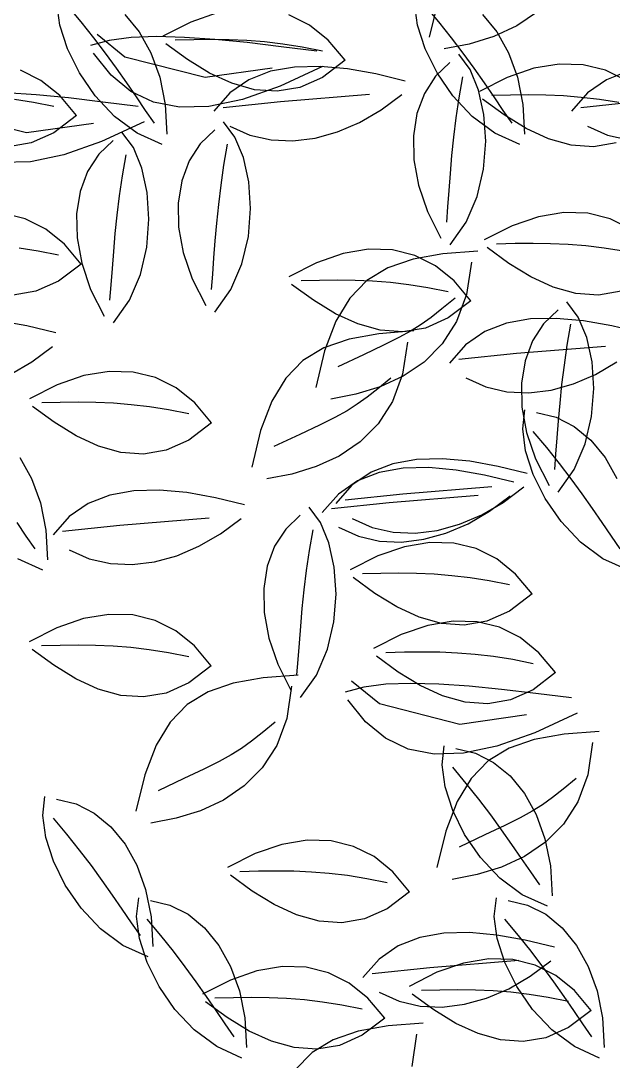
# Model space of a CAD drawing. Header units: millimetres. Extents: x 284148 to 331264, y 78716 to 101523.
# Drawn here: x 316398.7 to 316617, y 85191.4 to 85575.2 of the extents above; entities that cross this region are included whole.
import ezdxf

# ---------------------------------------------------------------- set-up
doc = ezdxf.new("R2010")
doc.units = ezdxf.units.MM

# ---------------------------------------------------------------- blocks, each defined once
blk = doc.blocks.new('A$C4D901EEA')
for p, q in [((696.17, 956.49), (695.09, 964.61)), ((698.86, 963.68), (703.88, 957.72)), ((828, 956.49), (826.92, 964.61)), ((830.69, 963.68), (835.71, 957.72)), ((835.6, 965.57), (832.29, 952.08)), ((720.15, 960.47), (725.42, 954.03)), ((754.2, 961), (744.4, 957.63)), ((788.22, 956.5), (780.61, 960.3)), ((851.98, 960.47), (857.25, 954.03)), ((872.25, 961.42), (864.56, 956.2)), ((698.98, 947.74), (696.17, 956.49)), ((703.88, 957.72), (708.54, 951.87)), ((744.4, 957.63), (734.19, 952.45)), ((795.12, 950.92), (788.22, 956.5)), ((830.81, 947.74), (828, 956.49)), ((835.71, 957.72), (840.36, 951.87)), ((864.56, 956.2), (856.08, 952.28)), ((708.54, 951.87), (712.87, 946.15)), ((720.12, 944.69), (709.88, 953.07)), ((722.51, 951.91), (714.37, 950.84)), ((731.78, 952.26), (722.51, 951.91)), ((725.42, 954.03), (729.75, 946.26)), ((742.07, 951.99), (731.78, 952.26)), ((753.25, 951.21), (742.07, 951.99)), ((840.36, 951.87), (844.69, 946.15)), ((856.08, 952.28), (847.09, 949.5)), ((857.25, 954.03), (861.57, 946.26)), ((714.37, 950.84), (707.5, 948.95)), ((743.26, 943.78), (735.25, 949.63)), ((745.54, 951.11), (738.69, 950.93)), ((752.15, 951.17), (745.54, 951.11)), ((758.64, 951.09), (752.15, 951.17)), ((765.2, 950.03), (753.25, 951.21)), ((765.1, 950.81), (758.64, 951.09)), ((771.66, 950.29), (765.1, 950.81)), ((777.79, 948.55), (765.2, 950.03)), ((778.41, 949.49), (771.66, 950.29)), ((790.92, 946.87), (777.79, 948.55)), ((785.47, 948.37), (778.41, 949.49)), ((792.95, 946.88), (785.47, 948.37)), ((801.28, 943.57), (795.12, 950.92)), ((847.09, 949.5), (837.86, 947.74)), ((703.38, 938.88), (698.98, 947.74)), ((715.03, 938.06), (708.56, 946.13)), ((712.87, 946.15), (716.9, 940.59)), ((749.72, 937.15), (720.12, 944.69)), ((729.75, 946.26), (732.98, 937.3)), ((835.21, 938.88), (830.81, 947.74)), ((847.38, 940.1), (843.19, 945.73)), ((844.69, 946.15), (848.73, 940.59)), ((861.57, 946.26), (864.81, 937.3)), ((716.9, 940.59), (720.69, 935.21)), ((751.38, 938.82), (743.26, 943.78)), ((774.38, 940.64), (749.72, 937.15)), ((782.65, 941.03), (773.82, 939.46)), ((793.04, 941.23), (777.37, 934)), ((792.16, 941.26), (782.65, 941.03)), ((802.23, 940.34), (792.16, 941.26)), ((801.28, 943.57), (792.95, 937.24)), ((812.7, 938.48), (802.23, 940.34)), ((839.96, 942.74), (834.6, 937.63)), ((848.73, 940.59), (852.52, 935.21)), ((870.89, 940.57), (861.08, 937.2)), ((880.23, 942.13), (870.89, 940.57)), ((889.06, 941.89), (880.23, 942.13)), ((897.3, 939.87), (889.06, 941.89)), ((689.22, 936.06), (681.61, 939.87)), ((709.22, 930.4), (703.38, 938.88)), ((722.37, 932), (715.03, 938.06)), ((732.98, 937.3), (734.99, 927.27)), ((759.61, 935.03), (751.38, 938.82)), ((765.83, 936.36), (758.8, 931.51)), ((773.82, 939.46), (765.83, 936.36)), ((792.95, 937.24), (784.59, 933.51)), ((823.45, 935.86), (812.7, 938.48)), ((834.6, 937.63), (830.53, 931.3)), ((841.05, 930.4), (835.21, 938.88)), ((844.59, 937.4), (843.24, 929.72)), ((850.53, 932.54), (847.38, 940.1)), ((861.08, 937.2), (850.87, 932.02)), ((864.81, 937.3), (866.81, 927.27)), ((897.66, 936.36), (890.63, 931.51)), ((904.9, 936.06), (897.3, 939.87)), ((905.65, 939.46), (897.66, 936.36)), ((696.12, 930.48), (689.22, 936.06)), ((720.69, 935.21), (724.27, 930.02)), ((767.9, 932.69), (759.61, 935.03)), ((777.37, 934), (763.45, 929.11)), ((776.23, 932.09), (767.9, 932.69)), ((784.59, 933.51), (776.23, 932.09)), ((852.49, 923.56), (850.53, 932.54)), ((852.52, 935.21), (856.1, 930.02)), ((687.42, 930.81), (676.24, 931.58)), ((686.47, 927.93), (679.41, 929.06)), ((699.37, 929.62), (687.42, 930.81)), ((702.27, 923.14), (696.12, 930.48)), ((711.97, 928.14), (699.37, 929.62)), ((716.35, 922.83), (709.22, 930.4)), ((730.74, 928.03), (722.37, 932)), ((724.27, 930.02), (727.67, 925.06)), ((763.45, 929.11), (751.13, 926.53)), ((758.8, 931.51), (752.88, 924.74)), ((810.36, 930.93), (777.54, 928.23)), ((814.57, 925.2), (822.18, 930.88)), ((830.53, 931.3), (827.79, 923.93)), ((848.18, 922.83), (841.05, 930.4)), ((843.24, 929.72), (842.16, 922.32)), ((859.94, 923.35), (851.93, 929.2)), ((862.23, 930.67), (855.38, 930.49)), ((856.1, 930.02), (859.5, 925.06)), ((868.84, 930.74), (862.23, 930.67)), ((875.32, 930.66), (868.84, 930.74)), ((881.79, 930.38), (875.32, 930.66)), ((888.35, 929.86), (881.79, 930.38)), ((890.63, 931.51), (884.71, 924.74)), ((895.1, 929.06), (888.35, 929.86)), ((902.16, 927.93), (895.1, 929.06)), ((693.95, 926.45), (686.47, 927.93)), ((725.09, 926.47), (711.97, 928.14)), ((727.67, 925.06), (730.93, 920.34)), ((740.28, 926.18), (730.74, 928.03)), ((734.99, 927.27), (735.6, 916.3)), ((751.13, 926.53), (740.28, 926.18)), ((777.54, 928.23), (756.33, 926.04)), ((806.63, 920.59), (814.57, 925.2)), ((859.5, 925.06), (862.76, 920.34)), ((866.81, 927.27), (867.43, 916.3)), ((909.36, 928.23), (888.15, 926.04)), ((683.89, 916.74), (654.3, 924.28)), ((702.27, 923.14), (693.95, 916.81)), ((724.63, 916.67), (716.35, 922.83)), ((827.79, 923.93), (826.48, 915.71)), ((842.16, 922.32), (841.29, 915.21)), ((856.46, 916.67), (848.18, 922.83)), ((853.14, 913.68), (852.49, 923.56)), ((868.07, 918.39), (859.94, 923.35)), ((708.55, 920.23), (683.89, 916.74)), ((727.21, 920.82), (711.54, 913.59)), ((753.26, 917.87), (747.91, 912.76)), ((760.69, 915.23), (756.5, 920.86)), ((758.88, 919.27), (766.26, 915.97)), ((798.49, 917.1), (806.63, 920.59)), ((876.29, 914.6), (868.07, 918.39)), ((890.71, 919.27), (898.08, 915.97)), ((693.95, 916.81), (685.59, 913.08)), ((711.54, 913.59), (697.62, 908.71)), ((715.84, 913.97), (710.49, 908.86)), ((723.27, 911.33), (719.08, 916.96)), ((733.91, 912.44), (724.63, 916.67)), ((763.83, 907.67), (760.69, 915.23)), ((766.26, 915.97), (774.03, 914.18)), ((774.03, 914.18), (782.07, 913.82)), ((782.07, 913.82), (790.26, 914.82)), ((790.26, 914.82), (798.49, 917.1)), ((826.48, 915.71), (826.63, 906.83)), ((841.29, 915.21), (840.59, 908.37)), ((852.35, 903.42), (853.14, 913.68)), ((865.74, 912.44), (856.46, 916.67)), ((884.58, 912.26), (876.29, 914.6)), ((898.08, 915.97), (905.85, 914.18)), ((685.59, 913.08), (677.23, 911.65)), ((726.41, 903.77), (723.27, 911.33)), ((747.91, 912.76), (743.83, 906.43)), ((757.89, 912.53), (756.55, 904.86)), ((892.92, 911.65), (884.58, 912.26)), ((901.28, 913.08), (892.92, 911.65)), ((685.31, 906.12), (674.45, 905.78)), ((697.62, 908.71), (685.31, 906.12)), ((710.49, 908.86), (706.41, 902.53)), ((720.47, 908.63), (719.13, 900.95)), ((743.83, 906.43), (741.1, 899.06)), ((765.79, 898.69), (763.83, 907.67)), ((826.63, 906.83), (828.33, 897.45)), ((840.59, 908.37), (840.02, 901.81)), ((706.41, 902.53), (703.68, 895.16)), ((728.37, 894.79), (726.41, 903.77)), ((756.55, 904.86), (755.46, 897.46)), ((840.02, 901.81), (839.53, 895.53)), ((849.98, 893.29), (852.35, 903.42)), ((719.13, 900.95), (718.04, 893.56)), ((741.1, 899.06), (739.78, 890.85)), ((766.44, 888.82), (765.79, 898.69)), ((703.68, 895.16), (702.36, 886.94)), ((729.02, 884.91), (728.37, 894.79)), ((755.46, 897.46), (754.59, 890.34)), ((828.33, 897.45), (831.64, 887.77)), ((839.53, 895.53), (839.08, 889.53)), ((718.04, 893.56), (717.17, 886.44)), ((739.78, 890.85), (739.94, 881.96)), ((754.59, 890.34), (753.89, 883.5)), ((845.92, 883.81), (849.98, 893.29)), ((683.36, 885.1), (675.12, 887.13)), ((702.36, 886.94), (702.52, 878.06)), ((717.17, 886.44), (716.47, 879.6)), ((765.65, 878.56), (766.44, 888.82)), ((831.64, 887.77), (836.63, 877.97)), ((839.08, 889.53), (838.63, 883.81)), ((881.98, 887.36), (872.64, 885.8)), ((890.8, 887.13), (881.98, 887.36)), ((899.05, 885.1), (890.8, 887.13)), ((690.96, 881.3), (683.36, 885.1)), ((728.23, 874.65), (729.02, 884.91)), ((753.89, 883.5), (753.32, 876.95)), ((840.03, 875.49), (845.92, 883.81)), ((872.64, 885.8), (862.83, 882.43)), ((906.65, 881.3), (899.05, 885.1)), ((697.87, 875.72), (690.96, 881.3)), ((716.47, 879.6), (715.9, 873.04)), ((739.94, 881.96), (741.64, 872.58)), ((862.83, 882.43), (852.62, 877.25)), ((704.02, 868.37), (697.87, 875.72)), ((702.52, 878.06), (704.22, 868.68)), ((753.32, 876.95), (752.83, 870.67)), ((763.29, 868.43), (765.65, 878.56)), ((863.97, 875.91), (857.13, 875.73)), ((870.59, 875.98), (863.97, 875.91)), ((877.07, 875.89), (870.59, 875.98)), ((883.54, 875.61), (877.07, 875.89)), ((890.09, 875.09), (883.54, 875.61)), ((896.85, 874.29), (890.09, 875.09)), ((688.22, 873.17), (681.16, 874.29)), ((695.69, 871.68), (688.22, 873.17)), ((715.9, 873.04), (715.41, 866.76)), ((725.87, 864.52), (728.23, 874.65)), ((741.64, 872.58), (744.95, 862.91)), ((800.57, 872.25), (790.76, 868.88)), ((809.91, 873.81), (800.57, 872.25)), ((818.73, 873.57), (809.91, 873.81)), ((826.97, 871.55), (818.73, 873.57)), ((837.33, 872.1), (826.34, 870.13)), ((834.58, 867.74), (826.97, 871.55)), ((850.24, 873.13), (837.33, 872.1)), ((861.69, 868.59), (853.68, 874.43)), ((903.91, 873.17), (896.85, 874.29)), ((704.02, 868.37), (695.69, 862.05)), ((704.22, 868.68), (707.53, 859)), ((752.83, 870.67), (752.39, 864.67)), ((759.23, 858.94), (763.29, 868.43)), ((790.76, 868.88), (780.55, 863.7)), ((826.34, 870.13), (817.09, 866.94)), ((841.49, 862.16), (834.58, 867.74)), ((847.85, 869.01), (846.05, 857.15)), ((869.82, 863.62), (861.69, 868.59)), ((715.41, 866.76), (714.97, 860.76)), ((721.81, 855.04), (725.87, 864.52)), ((752.39, 864.67), (751.94, 858.95)), ((817.09, 866.94), (809.38, 862.25)), ((878.04, 859.83), (869.82, 863.62)), ((695.69, 862.05), (687.34, 858.31)), ((714.97, 860.76), (714.52, 855.04)), ((744.95, 862.91), (749.93, 853.11)), ((789.62, 855.03), (781.61, 860.88)), ((791.9, 862.35), (785.06, 862.17)), ((798.51, 862.42), (791.9, 862.35)), ((805, 862.34), (798.51, 862.42)), ((809.38, 862.25), (803.05, 855.78)), ((811.46, 862.05), (805, 862.34)), ((818.02, 861.53), (811.46, 862.05)), ((824.77, 860.74), (818.02, 861.53)), ((831.83, 859.61), (824.77, 860.74)), ((839.31, 858.13), (831.83, 859.61)), ((847.64, 854.82), (841.49, 862.16)), ((886.33, 857.49), (878.04, 859.83)), ((687.34, 858.31), (678.98, 856.89)), ((707.53, 859), (712.51, 849.2)), ((753.33, 850.62), (759.23, 858.94)), ((803.05, 855.78), (797.9, 847.25)), ((841.82, 855.78), (837.01, 851.84)), ((846.05, 857.15), (842.37, 847.16)), ((894.67, 856.89), (886.33, 857.49)), ((903.03, 858.31), (894.67, 856.89)), ((715.91, 846.72), (721.81, 855.04)), ((797.75, 850.07), (789.62, 855.03)), ((847.64, 854.82), (839.31, 848.49)), ((887.22, 848.84), (883.03, 854.47)), ((805.97, 846.27), (797.75, 850.07)), ((833.04, 848.71), (829.41, 846.1)), ((839.31, 848.49), (830.96, 844.76)), ((837.01, 851.84), (833.04, 848.71)), ((869.6, 848.12), (860.77, 846.55)), ((879.11, 848.35), (869.6, 848.12)), ((879.8, 851.48), (874.44, 846.37)), ((889.17, 847.43), (879.11, 848.35)), ((890.36, 841.28), (887.22, 848.84)), ((683.96, 845.57), (673.49, 847.43)), ((694.71, 842.96), (683.96, 845.57)), ((797.9, 847.25), (793.77, 836.38)), ((814.26, 843.93), (805.97, 846.27)), ((830.96, 844.76), (822.6, 843.33)), ((829.41, 846.1), (825.61, 843.71)), ((842.37, 847.16), (837.06, 838.9)), ((860.77, 846.55), (852.78, 843.45)), ((874.44, 846.37), (870.36, 840.04)), ((884.43, 846.14), (883.08, 838.46)), ((899.65, 845.57), (889.17, 847.43)), ((910.4, 842.96), (899.65, 845.57)), ((802.76, 840.69), (793.5, 837.5)), ((813.75, 842.66), (802.76, 840.69)), ((826.65, 843.69), (813.75, 842.66)), ((822.6, 843.33), (814.26, 843.93)), ((821.14, 841.26), (815.49, 838.43)), ((825.61, 843.71), (821.14, 841.26)), ((852.78, 843.45), (845.75, 838.61)), ((892.33, 832.3), (890.36, 841.28)), ((685.83, 832.29), (693.44, 837.97)), ((793.5, 837.5), (785.79, 832.81)), ((815.49, 838.43), (808.15, 834.94)), ((824.27, 839.57), (822.47, 827.7)), ((837.06, 838.9), (830.43, 832.24)), ((845.75, 838.61), (839.83, 831.83)), ((897.31, 838.02), (864.48, 835.32)), ((870.36, 840.04), (867.63, 832.67)), ((883.08, 838.46), (882, 831.07)), ((785.79, 832.81), (779.46, 826.34)), ((793.77, 836.38), (790.47, 822.9)), ((808.15, 834.94), (798.63, 830.49)), ((864.48, 835.32), (843.27, 833.13)), ((677.89, 827.68), (685.83, 832.29)), ((830.43, 832.24), (822.73, 827.01)), ((867.63, 832.67), (866.31, 824.45)), ((882, 831.07), (881.12, 823.95)), ((892.98, 822.42), (892.33, 832.3)), ((893.58, 827.68), (901.52, 832.29)), ((705, 827.21), (695.19, 823.85)), ((714.34, 828.78), (705, 827.21)), ((723.16, 828.54), (714.34, 828.78)), ((731.4, 826.52), (723.16, 828.54)), ((739.01, 822.71), (731.4, 826.52)), ((779.46, 826.34), (774.31, 817.81)), ((818.23, 826.34), (813.42, 822.39)), ((822.73, 827.01), (814.25, 823.09)), ((822.47, 827.7), (818.78, 817.71)), ((845.83, 826.36), (853.2, 823.06)), ((885.44, 824.19), (893.58, 827.68)), ((695.19, 823.85), (684.98, 818.66)), ((745.92, 817.13), (739.01, 822.71)), ((814.25, 823.09), (805.26, 820.32)), ((813.42, 822.39), (809.45, 819.26)), ((853.2, 823.06), (860.97, 821.27)), ((860.97, 821.27), (869.01, 820.91)), ((866.31, 824.45), (866.47, 815.57)), ((869.01, 820.91), (877.21, 821.91)), ((877.21, 821.91), (885.44, 824.19)), ((881.12, 823.95), (880.43, 817.11)), ((892.19, 812.16), (892.98, 822.42)), ((702.94, 817.39), (696.33, 817.32)), ((709.43, 817.3), (702.94, 817.39)), ((774.31, 817.81), (770.18, 806.94)), ((805.26, 820.32), (796.04, 818.55)), ((809.45, 819.26), (805.82, 816.66)), ((818.78, 817.71), (813.48, 809.46)), ((694.05, 810), (686.04, 815.84)), ((696.33, 817.32), (689.49, 817.14)), ((715.89, 817.02), (709.43, 817.3)), ((722.45, 816.5), (715.89, 817.02)), ((729.2, 815.7), (722.45, 816.5)), ((736.26, 814.58), (729.2, 815.7)), ((743.74, 813.09), (736.26, 814.58)), ((752.07, 809.79), (745.92, 817.13)), ((802.02, 814.27), (797.55, 811.81)), ((805.82, 816.66), (802.02, 814.27)), ((866.47, 815.57), (868.17, 806.19)), ((866.78, 807.6), (867.58, 814.58)), ((871.87, 813.62), (879.07, 811.89)), ((880.43, 817.11), (879.85, 810.55)), ((702.18, 805.04), (694.05, 810)), ((752.07, 809.79), (743.74, 803.46)), ((797.55, 811.81), (791.9, 808.99)), ((879.07, 811.89), (885.78, 808.46)), ((879.85, 810.55), (879.37, 804.27)), ((889.82, 802.03), (892.19, 812.16)), ((770.18, 806.94), (766.88, 793.46)), ((791.9, 808.99), (784.57, 805.49)), ((813.48, 809.46), (806.84, 802.79)), ((867.86, 799.49), (866.78, 807.6)), ((868.17, 806.19), (871.48, 796.51)), ((870.56, 806.67), (875.58, 800.71)), ((885.78, 808.46), (891.84, 803.47)), ((710.4, 801.24), (702.18, 805.04)), ((743.74, 803.46), (735.38, 799.72)), ((784.57, 805.49), (775.04, 801.04)), ((806.84, 802.79), (799.14, 797.57)), ((879.37, 804.27), (878.92, 798.27)), ((885.76, 792.55), (889.82, 802.03)), ((891.84, 803.47), (897.11, 797.03)), ((718.69, 798.9), (710.4, 801.24)), ((727.03, 798.3), (718.69, 798.9)), ((735.38, 799.72), (727.03, 798.3)), ((870.68, 790.74), (867.86, 799.49)), ((875.58, 800.71), (880.23, 794.86)), ((878.92, 798.27), (878.47, 792.55)), ((681.42, 797.03), (685.75, 789.26)), ((799.14, 797.57), (790.66, 793.65)), ((818.86, 794.74), (810.86, 791.63)), ((827.68, 796.31), (818.86, 794.74)), ((837.19, 796.53), (827.68, 796.31)), ((847.26, 795.62), (837.19, 796.53)), ((857.73, 793.75), (847.26, 795.62)), ((871.48, 796.51), (876.47, 786.71)), ((880.23, 794.86), (884.56, 789.15)), ((897.11, 797.03), (901.44, 789.26)), ((781.67, 790.87), (772.45, 789.11)), ((790.66, 793.65), (781.67, 790.87)), ((810.86, 791.63), (803.83, 786.79)), ((813.84, 791.49), (805.84, 788.38)), ((822.66, 793.06), (813.84, 791.49)), ((832.18, 793.29), (822.66, 793.06)), ((842.24, 792.37), (832.18, 793.29)), ((852.72, 790.51), (842.24, 792.37)), ((863.47, 787.89), (852.72, 790.51)), ((868.48, 791.14), (857.73, 793.75)), ((875.08, 781.88), (870.68, 790.74)), ((879.87, 784.23), (885.76, 792.55)), ((685.75, 789.26), (688.99, 780.3)), ((803.83, 786.79), (797.91, 780.01)), ((805.84, 788.38), (798.82, 783.54)), ((884.56, 789.15), (888.6, 783.59)), ((714.61, 783.17), (706.62, 780.06)), ((723.43, 784.74), (714.61, 783.17)), ((732.95, 784.97), (723.43, 784.74)), ((743.01, 784.05), (732.95, 784.97)), ((753.49, 782.19), (743.01, 784.05)), ((798.82, 783.54), (792.89, 776.77)), ((822.57, 783.5), (801.36, 781.31)), ((850.37, 782.96), (817.55, 780.26)), ((855.39, 786.2), (822.57, 783.5)), ((854.58, 777.23), (862.2, 782.9)), ((859.6, 780.48), (867.22, 786.15)), ((888.6, 783.59), (892.39, 778.2)), ((688.99, 780.3), (690.99, 770.27)), ((706.62, 780.06), (699.59, 775.22)), ((764.24, 779.57), (753.49, 782.19)), ((817.55, 780.26), (796.34, 778.07)), ((851.66, 775.86), (859.6, 780.48)), ((880.92, 773.4), (875.08, 781.88)), ((699.59, 775.22), (693.67, 768.45)), ((784.79, 775.72), (779.43, 770.61)), ((792.21, 773.08), (788.02, 778.71)), ((843.52, 772.37), (851.66, 775.86)), ((846.65, 772.61), (854.58, 777.23)), ((892.39, 778.2), (895.96, 773.02)), ((680.28, 773.02), (683.67, 768.06)), ((718.32, 771.94), (697.11, 769.75)), ((751.15, 774.64), (718.32, 771.94)), ((755.36, 768.91), (762.97, 774.58)), ((795.35, 765.52), (792.21, 773.08)), ((803.91, 774.54), (811.29, 771.24)), ((835.29, 770.09), (843.52, 772.37)), ((838.5, 769.13), (846.65, 772.61)), ((888.05, 765.83), (880.92, 773.4)), ((895.96, 773.02), (899.36, 768.06)), ((683.67, 768.06), (686.94, 763.33)), ((690.99, 770.27), (691.61, 759.29)), ((747.42, 764.29), (755.36, 768.91)), ((779.43, 770.61), (775.35, 764.28)), ((789.42, 770.38), (788.07, 762.71)), ((798.89, 771.29), (806.27, 768)), ((806.27, 768), (814.04, 766.21)), ((811.29, 771.24), (819.06, 769.45)), ((819.06, 769.45), (827.1, 769.1)), ((827.1, 769.1), (835.29, 770.09)), ((830.28, 766.85), (838.5, 769.13)), ((899.36, 768.06), (902.62, 763.33)), ((739.28, 760.81), (747.42, 764.29)), ((775.35, 764.28), (772.62, 756.92)), ((797.31, 756.55), (795.35, 765.52)), ((823.2, 764.13), (813.4, 760.76)), ((814.04, 766.21), (822.08, 765.85)), ((822.08, 765.85), (830.28, 766.85)), ((832.55, 765.69), (823.2, 764.13)), ((841.37, 765.45), (832.55, 765.69)), ((849.61, 763.43), (841.37, 765.45)), ((896.33, 759.67), (888.05, 765.83)), ((699.66, 762.97), (707.04, 759.68)), ((731.05, 758.53), (739.28, 760.81)), ((788.07, 762.71), (786.98, 755.31)), ((813.4, 760.76), (803.18, 755.58)), ((857.22, 759.62), (849.61, 763.43)), ((689.91, 755.43), (680.64, 759.67)), ((707.04, 759.68), (714.81, 757.89)), ((714.81, 757.89), (722.85, 757.53)), ((722.85, 757.53), (731.05, 758.53)), ((772.62, 756.92), (771.3, 748.7)), ((797.96, 746.67), (797.31, 756.55)), ((864.12, 754.04), (857.22, 759.62)), ((905.6, 755.43), (896.33, 759.67)), ((786.98, 755.31), (786.11, 748.19)), ((812.26, 746.91), (804.25, 752.76)), ((814.54, 754.23), (807.69, 754.05)), ((821.15, 754.3), (814.54, 754.23)), ((827.64, 754.22), (821.15, 754.3)), ((834.1, 753.94), (827.64, 754.22)), ((840.66, 753.42), (834.1, 753.94)), ((847.41, 752.62), (840.66, 753.42)), ((854.47, 751.49), (847.41, 752.62)), ((870.27, 746.7), (864.12, 754.04)), ((771.3, 748.7), (771.46, 739.81)), ((861.95, 750.01), (854.47, 751.49)), ((786.11, 748.19), (785.41, 741.36)), ((797.17, 736.41), (797.96, 746.67)), ((820.38, 741.95), (812.26, 746.91)), ((870.27, 746.7), (861.95, 740.37)), ((785.41, 741.36), (784.84, 734.8)), ((828.6, 738.16), (820.38, 741.95)), ((704.92, 737.6), (695.11, 734.24)), ((714.26, 739.17), (704.92, 737.6)), ((723.09, 738.93), (714.26, 739.17)), ((731.33, 736.91), (723.09, 738.93)), ((738.93, 733.1), (731.33, 736.91)), ((771.46, 739.81), (773.16, 730.44)), ((836.9, 735.82), (828.6, 738.16)), ((861.95, 740.37), (853.59, 736.64)), ((695.11, 734.24), (684.9, 729.06)), ((745.84, 727.52), (738.93, 733.1)), ((784.84, 734.8), (784.36, 728.52)), ((794.81, 726.28), (797.17, 736.41)), ((831.84, 735.09), (822.03, 731.72)), ((841.18, 736.65), (831.84, 735.09)), ((845.23, 735.21), (836.9, 735.82)), ((850, 736.42), (841.18, 736.65)), ((853.59, 736.64), (845.23, 735.21)), ((858.25, 734.39), (850, 736.42)), ((865.85, 730.59), (858.25, 734.39)), ((773.16, 730.44), (776.47, 720.76)), ((822.03, 731.72), (811.82, 726.54)), ((872.76, 725.01), (865.85, 730.59)), ((693.97, 720.39), (685.96, 726.23)), ((696.26, 727.71), (689.41, 727.53)), ((702.87, 727.78), (696.26, 727.71)), ((709.35, 727.69), (702.87, 727.78)), ((715.82, 727.41), (709.35, 727.69)), ((722.37, 726.89), (715.82, 727.41)), ((729.13, 726.09), (722.37, 726.89)), ((736.19, 724.97), (729.13, 726.09)), ((751.99, 720.18), (745.84, 727.52)), ((784.36, 728.52), (783.91, 722.52)), ((790.75, 716.79), (794.81, 726.28)), ((743.66, 723.48), (736.19, 724.97)), ((783.91, 722.52), (783.46, 716.8)), ((820.89, 717.88), (812.88, 723.72)), ((823.17, 725.2), (816.33, 725.02)), ((829.79, 725.27), (823.17, 725.2)), ((836.27, 725.18), (829.79, 725.27)), ((842.74, 724.9), (836.27, 725.18)), ((849.29, 724.38), (842.74, 724.9)), ((856.05, 723.58), (849.29, 724.38)), ((863.11, 722.46), (856.05, 723.58)), ((870.58, 720.97), (863.11, 722.46)), ((878.91, 717.66), (872.76, 725.01)), ((702.1, 715.43), (693.97, 720.39)), ((751.99, 720.18), (743.66, 713.85)), ((776.47, 720.76), (781.45, 710.96)), ((829.02, 712.91), (820.89, 717.88)), ((878.91, 717.66), (870.58, 711.34)), ((710.32, 711.63), (702.1, 715.43)), ((743.66, 713.85), (735.31, 710.12)), ((760.08, 713.76), (750.82, 710.57)), ((771.07, 715.73), (760.08, 713.76)), ((783.97, 716.76), (771.07, 715.73)), ((784.86, 708.47), (790.75, 716.79)), ((813.94, 706.14), (803.7, 714.53)), ((718.61, 709.29), (710.32, 711.63)), ((735.31, 710.12), (726.95, 708.69)), ((750.82, 710.57), (743.12, 705.88)), ((781.59, 712.64), (779.79, 700.77)), ((808.19, 712.3), (801.32, 710.41)), ((816.32, 713.36), (808.19, 712.3)), ((825.6, 713.71), (816.32, 713.36)), ((835.88, 713.44), (825.6, 713.71)), ((837.24, 709.12), (829.02, 712.91)), ((847.06, 712.66), (835.88, 713.44)), ((859.01, 711.48), (847.06, 712.66)), ((871.61, 710), (859.01, 711.48)), ((870.58, 711.34), (862.23, 707.6)), ((884.73, 708.33), (871.61, 710)), ((726.95, 708.69), (718.61, 709.29)), ((808.85, 699.51), (802.38, 707.58)), ((843.54, 698.6), (813.94, 706.14)), ((845.53, 706.78), (837.24, 709.12)), ((853.87, 706.18), (845.53, 706.78)), ((862.23, 707.6), (853.87, 706.18)), ((743.12, 705.88), (736.78, 699.41)), ((886.86, 702.68), (871.19, 695.45)), ((736.78, 699.41), (731.64, 690.88)), ((775.56, 699.41), (770.74, 695.46)), ((779.79, 700.77), (776.1, 690.79)), ((816.19, 693.45), (808.85, 699.51)), ((868.2, 702.09), (843.54, 698.6)), ((770.74, 695.46), (766.77, 692.34)), ((871.19, 695.45), (857.27, 690.56)), ((882.04, 694.96), (871.05, 692.99)), ((894.94, 695.99), (882.04, 694.96)), ((731.64, 690.88), (727.5, 680.01)), ((766.77, 692.34), (763.14, 689.73)), ((776.1, 690.79), (770.8, 682.53)), ((824.56, 689.48), (816.19, 693.45)), ((871.05, 692.99), (861.79, 689.8)), ((892.56, 691.87), (890.76, 680.01)), ((759.35, 687.34), (754.88, 684.88)), ((763.14, 689.73), (759.35, 687.34)), ((834.1, 687.63), (824.56, 689.48)), ((844.95, 687.98), (834.1, 687.63)), ((837.08, 683.7), (837.87, 690.67)), ((842.17, 689.71), (849.37, 687.98)), ((857.27, 690.56), (844.95, 687.98)), ((849.37, 687.98), (856.07, 684.56)), ((861.79, 689.8), (854.09, 685.11)), ((754.88, 684.88), (749.22, 682.06)), ((838.16, 675.58), (837.08, 683.7)), ((854.09, 685.11), (847.75, 678.64)), ((856.07, 684.56), (862.14, 679.56)), ((727.5, 680.01), (724.2, 666.53)), ((749.22, 682.06), (741.89, 678.57)), ((770.8, 682.53), (764.16, 675.86)), ((840.85, 682.77), (845.87, 676.81)), ((862.14, 679.56), (867.41, 673.12)), ((890.76, 680.01), (887.07, 670.02)), ((741.89, 678.57), (732.36, 674.11)), ((764.16, 675.86), (756.47, 670.64)), ((840.97, 666.83), (838.16, 675.58)), ((847.75, 678.64), (842.61, 670.11)), ((845.87, 676.81), (850.53, 670.96)), ((886.53, 678.65), (881.72, 674.7)), ((689.88, 664.97), (690.68, 671.94)), ((867.41, 673.12), (871.74, 665.35)), ((877.75, 671.57), (874.12, 668.96)), ((881.72, 674.7), (877.75, 671.57)), ((694.98, 670.98), (702.18, 669.26)), ((702.18, 669.26), (708.88, 665.83)), ((756.47, 670.64), (747.98, 666.72)), ((842.61, 670.11), (838.48, 659.25)), ((850.53, 670.96), (854.85, 665.24)), ((874.12, 668.96), (870.32, 666.58)), ((887.07, 670.02), (881.77, 661.77)), ((690.97, 656.85), (689.88, 664.97)), ((693.66, 664.04), (698.68, 658.08)), ((708.88, 665.83), (714.94, 660.83)), ((738.99, 663.95), (729.77, 662.18)), ((747.98, 666.72), (738.99, 663.95)), ((845.37, 657.97), (840.97, 666.83)), ((854.85, 665.24), (858.89, 659.68)), ((865.85, 664.12), (860.2, 661.29)), ((870.32, 666.58), (865.85, 664.12)), ((871.74, 665.35), (874.97, 656.39)), ((714.94, 660.83), (720.21, 654.39)), ((860.2, 661.29), (852.86, 657.8)), ((881.77, 661.77), (875.14, 655.1)), ((693.78, 648.11), (690.97, 656.85)), ((698.68, 658.08), (703.33, 652.23)), ((838.48, 659.25), (835.17, 645.76)), ((852.86, 657.8), (843.33, 653.35)), ((851.21, 649.49), (845.37, 657.97)), ((858.89, 659.68), (862.68, 654.3)), ((874.97, 656.39), (876.98, 646.36)), ((720.21, 654.39), (724.54, 646.63)), ((778.02, 654.3), (768.21, 650.93)), ((787.36, 655.86), (778.02, 654.3)), ((796.18, 655.63), (787.36, 655.86)), ((804.43, 653.6), (796.18, 655.63)), ((812.03, 649.8), (804.43, 653.6)), ((862.68, 654.3), (866.26, 649.11)), ((875.14, 655.1), (867.44, 649.88)), ((703.33, 652.23), (707.66, 646.51)), ((768.21, 650.93), (758, 645.75)), ((818.94, 644.22), (812.03, 649.8)), ((858.34, 641.92), (851.21, 649.49)), ((867.44, 649.88), (858.96, 645.95)), ((866.26, 649.11), (869.66, 644.15)), ((698.18, 639.24), (693.78, 648.11)), ((707.66, 646.51), (711.7, 640.95)), ((724.54, 646.63), (727.78, 637.67)), ((858.96, 645.95), (849.97, 643.18)), ((876.98, 646.36), (877.59, 635.39)), ((711.7, 640.95), (715.49, 635.57)), ((767.07, 637.08), (759.06, 642.93)), ((769.35, 644.41), (762.51, 644.23)), ((775.97, 644.47), (769.35, 644.41)), ((782.45, 644.39), (775.97, 644.47)), ((788.92, 644.11), (782.45, 644.39)), ((795.47, 643.59), (788.92, 644.11)), ((802.23, 642.79), (795.47, 643.59)), ((809.29, 641.67), (802.23, 642.79)), ((816.76, 640.18), (809.29, 641.67)), ((825.09, 636.87), (818.94, 644.22)), ((849.97, 643.18), (840.75, 641.42)), ((866.62, 635.76), (858.34, 641.92)), ((869.66, 644.15), (872.92, 639.43)), ((704.02, 630.77), (698.18, 639.24)), ((727.78, 637.67), (729.78, 627.64)), ((775.2, 632.12), (767.07, 637.08)), ((715.49, 635.57), (719.07, 630.39)), ((724.46, 627.66), (725.25, 634.63)), ((729.55, 633.68), (736.75, 631.95)), ((825.09, 636.87), (816.76, 630.54)), ((856.29, 627.66), (857.08, 634.63)), ((861.38, 633.68), (868.58, 631.95)), ((875.9, 631.53), (866.62, 635.76)), ((711.15, 623.19), (704.02, 630.77)), ((719.07, 630.39), (722.47, 625.42)), ((736.75, 631.95), (743.46, 628.52)), ((783.42, 628.33), (775.2, 632.12)), ((816.76, 630.54), (808.41, 626.81)), ((868.58, 631.95), (875.29, 628.52)), ((725.54, 619.55), (724.46, 627.66)), ((728.23, 626.73), (733.25, 620.77)), ((729.78, 627.64), (730.4, 616.66)), ((743.46, 628.52), (749.52, 623.53)), ((791.71, 625.99), (783.42, 628.33)), ((800.05, 625.39), (791.71, 625.99)), ((808.41, 626.81), (800.05, 625.39)), ((857.37, 619.55), (856.29, 627.66)), ((860.06, 626.73), (865.08, 620.77)), ((875.29, 628.52), (881.35, 623.53)), ((719.43, 617.03), (711.15, 623.19)), ((722.47, 625.42), (725.73, 620.7)), ((749.52, 623.53), (754.79, 617.08)), ((847.16, 621.77), (837.65, 621.55)), ((857.23, 620.86), (847.16, 621.77)), ((881.35, 623.53), (886.62, 617.08)), ((728.36, 610.8), (725.54, 619.55)), ((733.25, 620.77), (737.91, 614.92)), ((828.83, 619.98), (820.83, 616.87)), ((837.65, 621.55), (828.83, 619.98)), ((867.71, 618.99), (857.23, 620.86)), ((860.18, 610.8), (857.37, 619.55)), ((865.08, 620.77), (869.74, 614.92)), ((878.46, 616.38), (867.71, 618.99)), ((728.7, 612.8), (719.43, 617.03)), ((737.91, 614.92), (742.24, 609.21)), ((754.79, 617.08), (759.12, 609.32)), ((820.83, 616.87), (813.81, 612.03)), ((869.74, 614.92), (874.07, 609.21)), ((886.62, 617.08), (890.95, 609.32)), ((732.76, 601.93), (728.36, 610.8)), ((813.81, 612.03), (807.88, 605.26)), ((865.36, 611.45), (832.54, 608.75)), ((844.95, 610.49), (835.14, 607.13)), ((854.29, 612.06), (844.95, 610.49)), ((863.11, 611.82), (854.29, 612.06)), ((864.58, 601.93), (860.18, 610.8)), ((871.35, 609.8), (863.11, 611.82)), ((869.57, 605.72), (877.19, 611.39)), ((742.24, 609.21), (746.28, 603.65)), ((768.83, 607.66), (759.03, 604.29)), ((759.12, 609.32), (762.36, 600.36)), ((778.18, 609.22), (768.83, 607.66)), ((787, 608.99), (778.18, 609.22)), ((795.24, 606.96), (787, 608.99)), ((802.85, 603.16), (795.24, 606.96)), ((832.54, 608.75), (811.33, 606.55)), ((835.14, 607.13), (824.93, 601.94)), ((878.96, 605.99), (871.35, 609.8)), ((874.07, 609.21), (878.1, 603.65)), ((890.95, 609.32), (894.18, 600.36)), ((746.28, 603.65), (750.06, 598.26)), ((759.03, 604.29), (748.81, 599.11)), ((809.75, 597.58), (802.85, 603.16)), ((861.64, 601.1), (869.57, 605.72)), ((878.1, 603.65), (881.89, 598.26)), ((885.87, 600.41), (878.96, 605.99)), ((738.59, 593.46), (732.76, 601.93)), ((762.36, 600.36), (764.36, 590.33)), ((813.88, 599.78), (821.26, 596.48)), ((834, 593.28), (825.99, 599.12)), ((836.28, 600.6), (829.44, 600.42)), ((842.89, 600.67), (836.28, 600.6)), ((849.38, 600.58), (842.89, 600.67)), ((855.84, 600.3), (849.38, 600.58)), ((853.49, 597.61), (861.64, 601.1)), ((862.4, 599.78), (855.84, 600.3)), ((869.15, 598.98), (862.4, 599.78)), ((870.42, 593.46), (864.58, 601.93)), ((876.21, 597.86), (869.15, 598.98)), ((892.02, 593.07), (885.87, 600.41)), ((894.18, 600.36), (896.19, 590.33)), ((757.89, 590.44), (749.88, 596.29)), ((750.06, 598.26), (753.64, 593.08)), ((760.17, 597.77), (753.32, 597.59)), ((766.78, 597.83), (760.17, 597.77)), ((773.27, 597.75), (766.78, 597.83)), ((779.73, 597.47), (773.27, 597.75)), ((786.29, 596.95), (779.73, 597.47)), ((793.04, 596.15), (786.29, 596.95)), ((800.1, 595.03), (793.04, 596.15)), ((807.58, 593.54), (800.1, 595.03)), ((815.91, 590.23), (809.75, 597.58)), ((821.26, 596.48), (829.03, 594.69)), ((837.07, 594.34), (845.27, 595.33)), ((845.27, 595.33), (853.49, 597.61)), ((883.69, 596.37), (876.21, 597.86)), ((881.89, 598.26), (885.47, 593.08)), ((745.72, 585.89), (738.59, 593.46)), ((753.64, 593.08), (757.04, 588.11)), ((829.03, 594.69), (837.07, 594.34)), ((842.13, 588.31), (834, 593.28)), ((877.55, 585.89), (870.42, 593.46)), ((892.02, 593.07), (883.69, 586.74)), ((885.47, 593.08), (888.87, 588.11)), ((757.04, 588.11), (760.3, 583.39)), ((766.01, 585.48), (757.89, 590.44)), ((764.36, 590.33), (764.97, 579.35)), ((817.13, 587.37), (806.14, 585.4)), ((815.91, 590.23), (807.58, 583.9)), ((830.03, 588.4), (817.13, 587.37)), ((850.35, 584.52), (842.13, 588.31)), ((888.87, 588.11), (892.13, 583.39)), ((896.19, 590.33), (896.8, 579.35)), ((754, 579.73), (745.72, 585.89)), ((774.23, 581.69), (766.01, 585.48)), ((806.14, 585.4), (796.88, 582.21)), ((807.58, 583.9), (799.22, 580.17)), ((827.65, 584.28), (825.85, 572.41)), ((858.64, 582.18), (850.35, 584.52)), ((883.69, 586.74), (875.33, 583)), ((885.83, 579.73), (877.55, 585.89)), ((763.28, 575.49), (754, 579.73)), ((782.53, 579.35), (774.23, 581.69)), ((796.88, 582.21), (789.17, 577.52)), ((799.22, 580.17), (790.86, 578.75)), ((866.98, 581.58), (858.64, 582.18)), ((875.33, 583), (866.98, 581.58)), ((895.11, 575.49), (885.83, 579.73)), ((790.86, 578.75), (782.53, 579.35)), ((789.17, 577.52), (782.84, 571.05))]:
    blk.add_line(p, q)

msp = doc.modelspace()

# ---------------------------------------------------------------- block references
msp.add_blockref('A$C4D901EEA', (315716.88, 84617.09))

doc.saveas('drawing.dxf')
